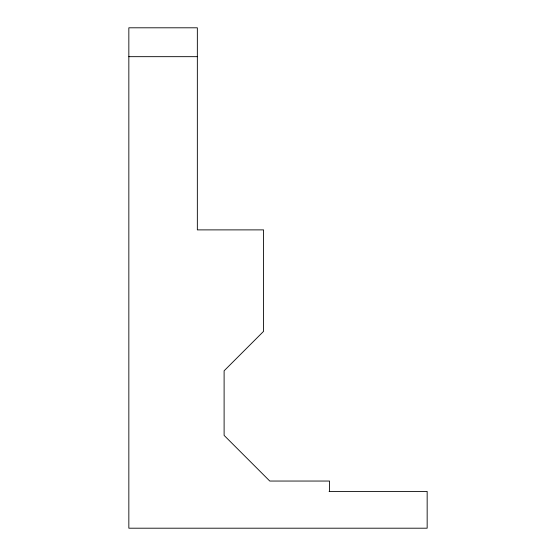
<?xml version="1.0" encoding="UTF-8"?>
<svg xmlns="http://www.w3.org/2000/svg" width="556" height="556" viewBox="0 0 556 556"><rect width="100%" height="100%" fill="white"/><g stroke="black" fill="none" stroke-linecap="round" stroke-linejoin="round"><path stroke-width="0.83" d="M128.839 56.67L197.345 56.67M329.069 491.421L427.161 491.421L427.161 528.2L128.839 528.2L128.839 27.8L197.345 27.8L197.345 229.885L263.565 229.885L263.565 331.362L224.11 370.81L224.11 435.39L269.771 481.044L329.534 481.044L329.534 491.421"/></g></svg>
